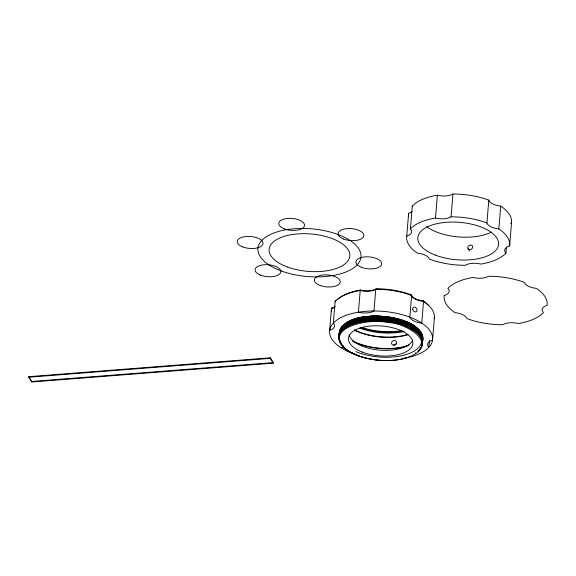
<?xml version="1.0" encoding="UTF-8"?>
<svg xmlns="http://www.w3.org/2000/svg" width="576" height="576" viewBox="0 0 576 576"><rect width="100%" height="100%" fill="white"/><g stroke="black" fill="none" stroke-linecap="round" stroke-linejoin="round"><path stroke-width="0.86" d="M28.8 377.23L28.85 376.654L270.389 357.797L273.362 363.154L31.817 382.01L28.8 377.23L270.338 358.366L273.362 363.154M31.817 382.01L28.85 376.654M270.338 358.366L270.389 357.797M335.124 306.72A12.924 5.983 4.7 0 1 331.452 308.585L329.674 330.271A12.924 5.983 4.7 0 0 333.331 323.114L335.11 301.435A1.361 1.202 -4.4 0 1 336.607 300.406M406.742 236.102A12.924 5.983 4.7 0 0 410.4 228.953L412.279 206.122A51.689 23.947 4.7 0 1 437.371 195.199A12.924 5.983 4.7 0 0 452.938 193.99A51.689 23.947 4.7 0 1 488.801 200.153A12.924 5.983 4.7 0 0 500.717 206.086A51.689 23.947 4.7 0 1 511.488 223.171L509.609 246.002A12.924 5.983 4.7 0 0 505.951 253.152A51.689 23.947 4.7 0 1 480.859 264.074A12.924 5.983 4.7 0 0 465.293 265.291A51.689 23.947 4.7 0 1 429.43 259.128A12.924 5.983 4.7 0 0 417.514 253.188A51.689 23.947 4.7 0 1 406.742 236.102L408.622 213.278A12.924 5.983 4.7 0 0 412.07 211.594M410.4 228.953A51.689 23.947 4.7 0 1 435.492 218.03L437.371 195.199M429.451 340.38L428.875 347.321A12.924 5.983 4.7 0 1 432.54 340.164L434.318 318.478A1.361 1.116 50.6 0 0 434.03 317.556M435.492 218.03A12.924 5.983 4.7 0 0 451.066 216.814L452.938 193.99M509.609 246.002A51.689 23.947 4.7 0 0 498.838 228.917A12.924 5.983 4.7 0 1 486.922 222.977L488.801 200.153M498.838 228.917L500.717 206.086M505.951 253.152L506.455 247.01M422.489 339.019C420.61 322.805 399.78 318.967 386.51 316.678C371.153 315.576 350.87 314.827 340.834 328.702M339.977 331.438L340.114 330.746M360.266 289.966L358.423 312.192A12.924 5.983 4.7 0 0 373.99 310.975L375.775 289.296A1.361 0.677 77.2 0 1 376.589 288.806M339.43 331.668L339.48 331.402M384.307 317.664A41.868 19.526 4.5 0 0 344.102 325.512A41.868 19.562 4.6 0 0 339.386 332.546L339.314 332.978A41.868 19.57 4.8 0 0 339.588 337.248M339.25 333.965L339.221 334.116A41.868 19.57 4.8 0 0 339.214 337.176M339.012 337.349A41.868 19.57 4.8 0 1 339.127 335.261L339.199 334.829A41.868 19.562 4.6 0 1 384.149 319.99L384.775 319.975M422.51 342.058L422.51 342A41.868 19.267 4.5 0 0 384.854 318.866L384.214 318.766M422.431 343.03L422.417 343.195A41.868 19.267 4.5 0 0 384.761 320.011M339.343 332.77L339.386 332.546M422.705 339.674L422.669 339.926A41.868 19.231 4.8 0 1 422.489 340.596M422.41 343.238L422.395 343.31A41.868 19.231 4.8 0 1 421.358 346.054M422.467 340.726A41.868 19.217 4.7 0 0 422.64 340.034L422.712 339.602A41.868 19.217 4.7 0 0 413.647 325.483L413.28 325.339M422.568 341.1L422.611 340.877A41.868 19.267 4.5 0 0 384.955 317.729L384.307 317.621M421.949 343.008A41.868 19.217 4.7 0 0 422.546 341.179L422.618 340.747A41.868 19.217 4.7 0 0 413.554 326.628L413.201 326.347M419.551 349.56A41.868 19.231 4.8 0 0 422.287 344.47L422.316 344.282M354.622 323.482L354.096 323.777A41.868 19.584 4.7 0 0 343.771 328.982A41.868 19.57 4.8 0 0 339.098 336.01L339.034 336.398A41.868 19.57 4.8 0 0 340.747 343.822A41.868 19.526 4.9 0 0 376.646 359.942L377.122 360.072M339.278 333.763L339.293 333.684A41.868 19.562 4.6 0 1 384.242 318.845L384.854 318.96M339.091 336.046L339.07 336.211A41.868 19.584 4.7 0 0 340.718 343.692A41.868 19.57 4.8 0 0 348.005 350.683C356.515 356.321 366.71 358.805 376.726 360.029M422.683 339.79L422.698 339.718A41.868 19.267 4.5 0 0 385.049 316.584M422.294 344.39L422.323 344.34A41.868 19.267 4.5 0 0 384.667 321.149L384.026 321.048M339.077 336.175L339.106 335.966A41.868 19.562 4.6 0 1 384.055 321.127M340.294 330.055L340.726 328.925M354.485 319.082L354.996 318.917M354.478 319.212L354.982 319.046M354.391 320.22L354.902 320.054M354.377 320.35L354.888 320.191M354.298 321.365L354.809 321.199M354.283 321.494L354.794 321.329M354.204 322.502L354.715 322.337M354.19 322.632L354.701 322.474M376.906 359.921L377.906 360.158A41.868 19.397 4.7 0 0 406.418 357.883C442.584 345.845 407.542 322.567 387.036 322.51C371.628 317.815 318.902 327.571 348.019 350.741M31.867 381.442L273.406 362.585M384.401 316.483L384.811 316.519M384.394 316.613L385.049 316.678M384.3 317.758L384.948 317.822M384.113 320.04L384.761 320.105M384.019 321.178L384.667 321.242M413.294 325.21L413.705 325.469M413.186 326.484L413.604 326.743M413.107 327.492L413.518 327.751M413.093 327.622L413.51 327.888M413.014 328.63L413.424 328.896M412.999 328.766L413.417 329.026M412.92 329.774L413.33 330.034M412.906 329.904L413.323 330.17M348.444 350.95L348.034 350.676M348.437 351.072L348.07 350.842M468.086 248.717L469.505 250.963M356.918 354.859A51.689 23.947 4.7 0 1 341.582 317.254A51.689 23.947 4.7 0 1 421.682 323.028A51.689 23.947 4.7 0 1 403.79 358.243M340.445 347.357A12.924 5.983 4.7 0 1 344.585 348.077M352.174 352.807A12.924 5.983 4.7 0 1 352.354 353.297M331.452 311.832A51.689 23.947 4.7 0 1 331.452 308.585M434.318 318.478A51.689 23.947 4.7 0 0 423.547 301.392A1.361 0.526 -72.7 0 0 423.382 300.73M410.544 294.617A1.361 1.001 -54.1 0 1 411.667 295.445A12.924 5.983 4.7 0 0 423.547 301.392L421.762 323.078A12.924 5.983 4.7 0 1 409.853 317.138L411.638 295.459A51.689 23.947 4.7 0 0 375.775 289.296A12.924 5.983 4.7 0 1 360.202 290.513A51.689 23.947 4.7 0 0 335.11 301.435A12.924 5.983 4.7 0 1 335.513 301.874M337.5 299.491A50.4 23.35 4.7 0 1 360.36 290.03A14.213 6.588 4.7 0 0 376.596 288.756A50.4 23.35 4.7 0 1 410.544 294.595A14.213 6.588 4.7 0 0 422.964 300.787A1.361 0.526 -72.7 0 1 423.216 300.672M331.416 308.57A1.361 1.087 47.5 0 1 332.791 307.872M345.42 324.086A40.507 18.77 4.7 0 1 406.973 322.43M404.258 331.438A40.507 18.77 4.7 0 1 359.784 328.068M394.294 345.37A2.57 1.951 -47.7 0 1 396.518 343.85M422.964 300.787A50.4 23.35 4.7 0 1 428.652 305.554M335.045 306.857A14.213 6.588 4.7 0 1 332.798 307.829M403.034 331.049A42.451 19.663 4.7 0 1 360.497 327.65M407.189 346.104A41.155 19.066 4.7 0 1 352.966 341.374M408.132 334.685A41.155 19.066 4.7 0 1 354.665 330.35M409.09 345.067A40.507 18.77 4.7 0 1 352.685 340.805M407.729 334.426A40.507 18.77 4.7 0 1 354.355 329.774M400.457 330.818A41.155 19.066 4.7 0 1 362.016 327.478M451.066 216.814A51.689 23.947 4.7 0 1 486.922 222.977M408.622 216.526A51.689 23.947 4.7 0 1 408.622 213.278M510.696 223.43A12.924 5.983 4.7 0 1 511.488 223.171M412.279 206.122A12.924 5.983 4.7 0 1 412.697 206.59M491.09 232.272A40.507 18.77 4.7 0 1 426.715 226.706M355.046 318.953A41.868 19.397 4.4 0 1 413.345 325.325M344.196 324.374A41.868 19.526 4.5 0 1 384.401 316.526M339.545 335.491A41.868 19.577 4.7 0 1 354.463 319.126M422.568 341.042A41.868 19.231 4.8 0 1 422.518 341.273M422.165 342.425A41.868 19.231 4.8 0 1 421.884 343.102M354.953 320.09A41.868 19.397 4.4 0 1 413.251 326.462M339.574 337.118A41.868 19.584 4.7 0 1 354.37 320.27M422.424 342.418A41.868 19.231 4.8 0 1 421.891 344.016M413.46 327.766A41.868 19.217 4.7 0 1 421.956 343.886M354.859 321.235A41.868 19.397 4.4 0 1 413.158 327.607M339.25 337.291A41.868 19.584 4.7 0 1 354.276 321.415M413.366 328.91A41.868 19.217 4.7 0 1 421.322 346.147M354.766 322.373A41.868 19.397 4.4 0 1 413.064 328.745M341.287 343.274A41.868 19.57 4.8 0 1 341.122 343.037M339.905 340.841A41.868 19.57 4.8 0 1 339.257 338.89M339.012 337.198A41.868 19.57 4.8 0 1 354.211 322.574M413.273 330.048A41.868 19.217 4.7 0 1 417.802 351.259M354.672 323.518A41.868 19.397 4.4 0 1 412.97 329.89M406.469 357.919A41.868 19.404 5 0 1 348.502 351.065M339.552 335.621A41.868 19.57 4.8 0 1 344.153 324.482M340.164 341.474A41.868 19.57 4.8 0 1 339.271 339.048M415.728 352.786A41.868 19.224 4.8 0 1 415.447 352.966M343.087 345.514A41.868 19.526 4.9 0 1 342.864 345.276M341.33 343.397A41.868 19.526 4.9 0 1 341.006 342.922M340.279 333.799A40.882 19.001 4.4 0 1 392.278 320.472A40.882 19.001 4.4 0 1 417.218 348.898A40.882 19.001 4.4 0 1 355.932 351.634M412.805 339.948A32.306 14.969 4.7 0 1 380.038 350.15A32.306 14.969 4.7 0 1 349.092 334.865M391.651 321.718A32.306 14.969 4.7 0 1 393.451 322.15M412.697 309.406A2.57 1.994 54.8 0 0 416.304 311.645A2.57 1.994 54.8 0 0 415.577 307.505A2.57 1.994 54.8 0 0 412.697 309.406M393.638 345.125A2.585 2.203 -26.2 0 0 396.396 341.77A2.585 2.203 -26.2 0 0 392.098 341.626A2.585 2.203 -26.2 0 0 393.638 345.125M444.218 295.546A12.924 5.983 4.7 0 0 447.876 288.389A51.689 23.947 4.7 0 1 472.968 277.474A12.924 5.983 4.7 0 0 488.542 276.257A51.689 23.947 4.7 0 1 524.405 282.42A12.924 5.983 4.7 0 0 536.314 288.353A51.689 23.947 4.7 0 1 547.085 305.438A12.924 5.983 4.7 0 0 543.427 312.595A51.689 23.947 4.7 0 1 518.335 323.518A12.924 5.983 4.7 0 0 502.769 324.734A51.689 23.947 4.7 0 1 466.906 318.571A12.924 5.983 4.7 0 0 454.99 312.631A51.689 23.947 4.7 0 1 444.218 295.546M470.016 249.61A2.585 2.16 -32.2 0 0 472.514 246.06A2.585 2.16 -32.2 0 0 468.259 246.298A2.585 2.16 -32.2 0 0 470.016 249.61M435.247 255.067A40.507 18.77 4.7 0 0 498.449 245.153A40.507 18.77 4.7 0 0 440.834 222.941A40.507 18.77 4.7 0 0 435.247 255.067M361.454 267.314A12.924 5.983 4.7 0 0 381.658 264.19A12.924 5.983 4.7 0 0 363.326 257.076A12.924 5.983 4.7 0 0 361.454 267.314M343.382 238.946A12.924 5.983 4.7 0 0 363.802 236.059A12.924 5.983 4.7 0 0 345.78 228.766A12.924 5.983 4.7 0 0 343.382 238.946M284.551 228.946A12.924 5.983 4.7 0 0 304.517 225.583A12.924 5.983 4.7 0 0 285.883 218.657A12.924 5.983 4.7 0 0 284.551 228.946M242.777 246.924A12.924 5.983 4.7 0 0 262.98 243.799A12.924 5.983 4.7 0 0 244.649 236.678A12.924 5.983 4.7 0 0 242.777 246.924M260.352 275.09A12.924 5.983 4.7 0 0 280.771 272.203A12.924 5.983 4.7 0 0 262.75 264.91A12.924 5.983 4.7 0 0 260.352 275.09M320.191 285.487A12.924 5.983 4.7 0 0 340.164 282.125A12.924 5.983 4.7 0 0 321.53 275.191A12.924 5.983 4.7 0 0 320.191 285.487M287.208 266.933A40.507 18.77 4.7 0 0 349.805 256.392A40.507 18.77 4.7 0 0 291.406 234.67A40.507 18.77 4.7 0 0 287.208 266.933M281.066 270.871A51.689 23.947 4.7 0 0 360.929 257.422A51.689 23.947 4.7 0 0 286.416 229.702A51.689 23.947 4.7 0 0 281.066 270.871M362.347 352.102A32.306 14.969 4.7 0 0 412.754 344.196A32.306 14.969 4.7 0 0 366.804 326.477A32.306 14.969 4.7 0 0 362.347 352.102"/></g></svg>
